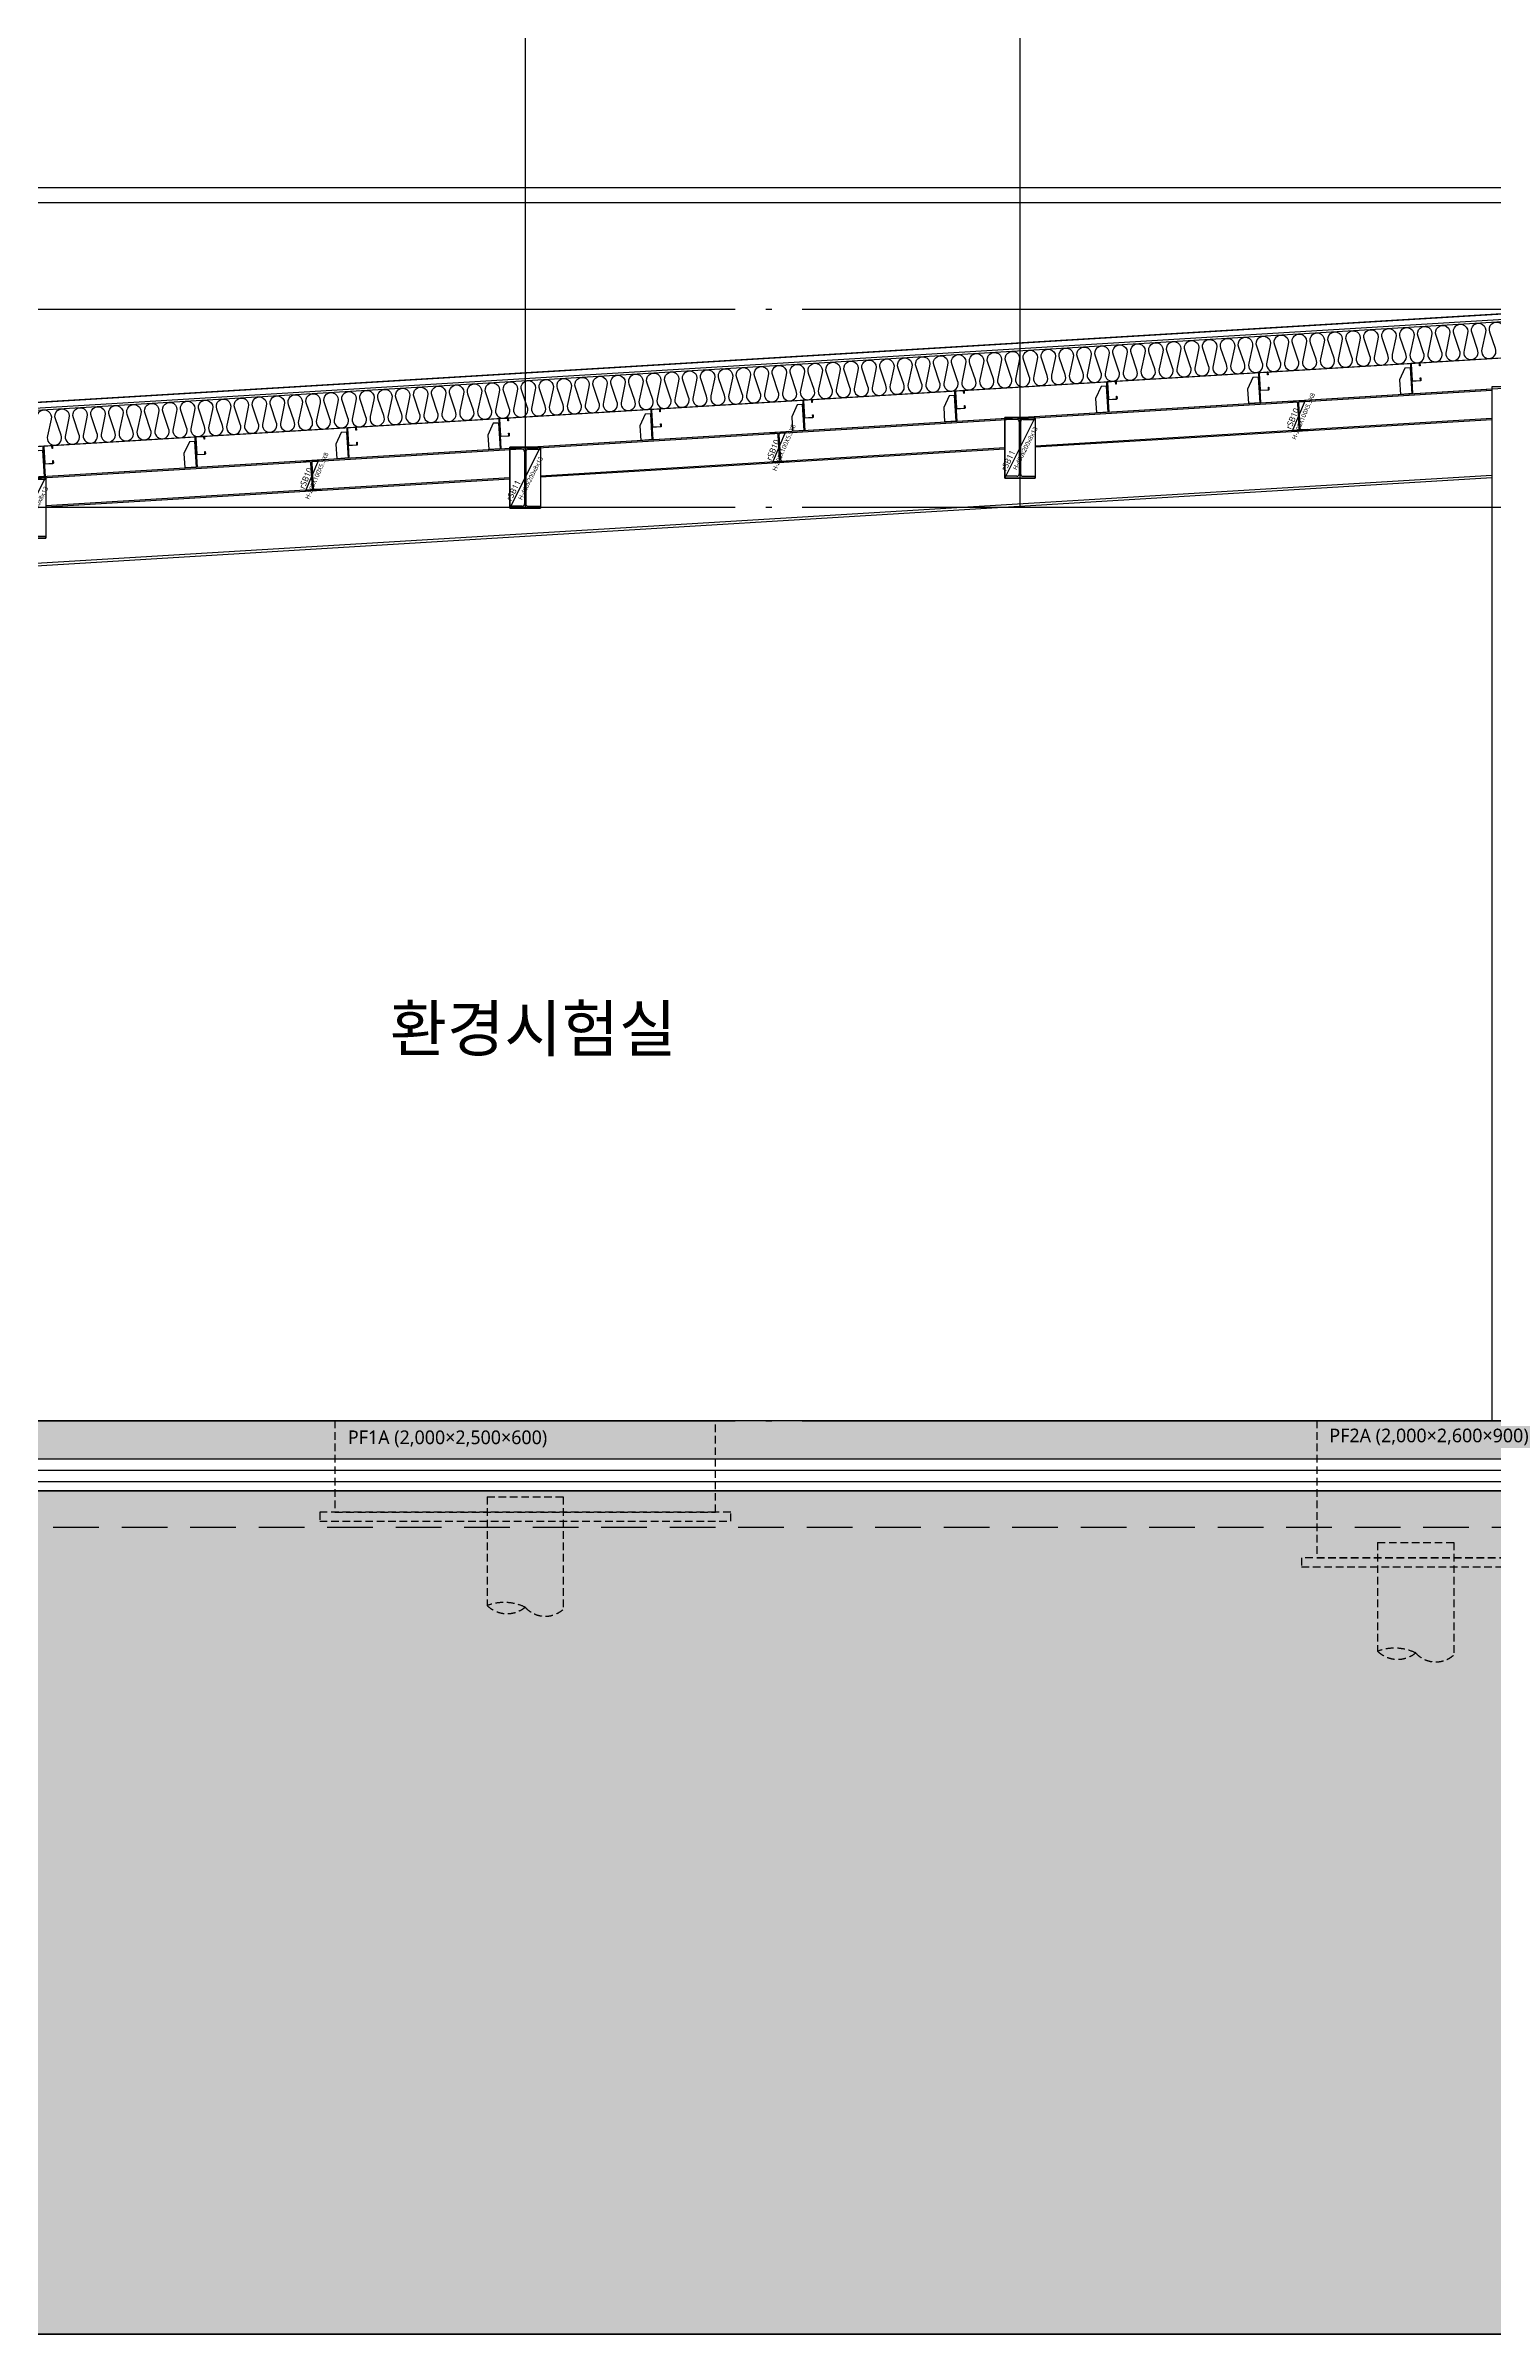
# Model space of a CAD drawing. Header units: millimetres. Extents: x 0 to 672800, y 0 to 118800.
# Drawn here: x 59850 to 69360, y 20444 to 35474 of the extents above; entities that cross this region are included whole.
import ezdxf
from ezdxf.enums import TextEntityAlignment as Align

# ---------------------------------------------------------------- set-up
doc = ezdxf.new("R2010")
doc.units = ezdxf.units.MM
doc.header["$LTSCALE"] = 200
for name, pattern in [('CEN-GAUN', [32.2, 30, -1, 0.2, -1]), ('CONTINOUS', [0]), ('HID1-GAUN', [2.25, 1.5, -0.75]), ('HIDDEN', [0.375, 0.25, -0.125])]:
    doc.linetypes.add(name, pattern=pattern)
doc.layers.get('DEFPOINTS').update_dxf_attribs({"color": 137})
for name, color, linetype in [('0-S-col', 4, 'Continuous'), ('01단열재', 252, 'Continuous'), ('01외벽패널', 3, 'Continuous'), ('09GIRDER', 2, 'Continuous'), ('0파일', 251, 'HIDDEN'), ('5기초', 5, 'HIDDEN'), ('5기초버림콘크리트', 251, 'HIDDEN'), ('5버림콘크리트', 5, 'CONTINOUS'), ('8ELE', 8, 'Continuous'), ('A-CON', 2, 'Continuous'), ('A-ELE-9', 9, 'Continuous'), ('A-STL4', 4, 'Continuous'), ('CEN', 1, 'CEN-GAUN'), ('ELE-6', 6, 'Continuous'), ('ELE-8', 8, 'Continuous'), ('FUR', 8, 'HIDDEN'), ('HAT-254', 254, 'Continuous'), ('Insul', 252, 'Continuous'), ('PANEL', 6, 'Continuous'), ('S-253', 252, 'Continuous'), ('SOL-253', 253, 'Continuous'), ('STEEL-E', 6, 'Continuous'), ('SYP_INSUL', 252, 'Continuous')]:
    doc.layers.add(name, color=color, linetype=linetype)
doc.layers.add('Defpoint', color=125, linetype='Continuous', plot=False)
doc.layers.add('TXT-1', color=137, linetype='Continuous', plot=False)
doc.styles.add('스타일1', font='malgun.ttf')
doc.linetypes.add('INSUL50', pattern='A,0.00254,-2.54,[134,ltypeshp.shx,S=6.25,R=0,X=-2.54,Y=0],-19.92,[134,ltypeshp.shx,S=6.25,R=180,X=2.54,Y=0],-2.54', length=25.00254)

# ---------------------------------------------------------------- blocks, each defined once
blk = doc.blocks.new('PURLIN-120x60')
at = {"layer": 'A-ELE-9', "linetype": 'ByBlock'}
for p, q in [((-40, 170), (-80, 95)), ((-6, 170), (-40, 170)), ((-6, 170), (-6, 0)), ((0, 170), (0, 0)), ((-80, 95), (-80, 0)), ((0, 0), (-80, 0))]:
    blk.add_line(p, q, dxfattribs=at)
at = {"layer": 'A-ELE-9'}
blk.add_line((0, 170), (-6, 170), dxfattribs=at)
at = {"layer": 'A-STL4'}
blk.add_lwpolyline([(57, 100), (60, 100), (60, 85, -0.414214), (55, 80), (5, 80, -0.414214), (0, 85), (0, 195, -0.414214), (5, 200), (55, 200, -0.414214), (60, 195), (60, 180), (57, 180), (57, 194, 0.414214), (54, 197), (6, 197, 0.414214), (3, 194), (3, 86, 0.414214), (6, 83), (54, 83, 0.414214), (57, 86)], format="xyb", close=True, dxfattribs=at)
blk = doc.blocks.new('stud-12')
at = {"layer": 'ELE-8'}
for p, q in [((29754, 200), (14795, 200)), ((29647, 0), (14807, 0))]:
    blk.add_line(p, q, dxfattribs=at)
at = {"rotation": 359.9999999996471}
for p, xscale in [((15000, 0), -0.9999999999999999), ((16000, 0), -0.9999999999999999), ((17000, 0), -0.9999999999999999), ((18000, 0), -0.9999999999999999), ((19000, 0), -0.9999999999999999), ((20000, 0), -0.9999999999999999), ((21000, 0), -0.9999999999999999), ((22000, 0), -0.9999999999999999), ((23000, 0), -0.9999999999999999), ((24000, 0), -0.9999999999999999), ((25000, 0), -0.9999999999999999), ((26000, 0), -0.9999999999999999), ((27000, 0), -0.9999999999999999), ((28000, 0), -0.9999999999999999), ((29000, 0), -0.9999999999999999), ((29693, 0), -1)]:
    blk.add_blockref('PURLIN-120x60', p, dxfattribs=dict(at, xscale=xscale))
blk = doc.blocks.new('*U463')
for p, q in [((80, 387), (0, 387)), ((96, 371), (96, 29)), ((104, 371), (104, 29)), ((120, 387), (200, 387)), ((80, 13), (0, 13)), ((120, 13), (200, 13))]:
    blk.add_line(p, q)
for points in [[(200, 387), (200, 400), (0, 400), (0, 387)], [(0, 13), (0, 0), (200, 0), (200, 13)]]:
    blk.add_lwpolyline(points)
for centre, start, end in [((80, 371), 0, 90), ((120, 371), 90, 180), ((80, 29), 270, 0), ((120, 29), 180, 270)]:
    blk.add_arc(centre, 16, start, end)
blk = doc.blocks.new('SG-rSB11')
at = {"layer": 'DEFPOINTS'}
blk.add_line((-100, -400), (100, 0), dxfattribs=at)
blk.add_lwpolyline([(-100, 0), (100, 0), (100, -400), (-100, -400)], close=True, dxfattribs=at)
at = {"layer": '09GIRDER'}
blk.add_blockref('*U463', (-100, -400), dxfattribs=at)
at = {"layer": 'DEFPOINTS', "style": '스타일1'}
for s, height, p in [('H-400x200x8x13', 30, (35, -203)), ('rSB11', 40, (-77, -283, 0))]:
    blk.add_text(s, height=height, rotation=63.3193, dxfattribs=at).set_placement(p, align=Align.MIDDLE_CENTER)
blk = doc.blocks.new('pile(500)-section')
at = {"layer": '0파일'}
for p, q in [((-250, 0), (-250, -714)), ((-250, 0), (250, 0)), ((250, 0), (250, -739))]:
    blk.add_line(p, q, dxfattribs=at)
for points in [[(-250, -714, -0.201908), (0, -725, 0.417045), (250, -739)], [(-250, -714, 0.379922), (0, -725)]]:
    blk.add_lwpolyline(points, format="xyb", dxfattribs=at)
blk = doc.blocks.new('S-PF1A-S2')
at = {"layer": '5기초'}
blk.add_lwpolyline([(-1250, 0), (-1250, -600), (1250, -600), (1250, 0)], close=True, dxfattribs=at)
at = {"layer": '5기초버림콘크리트'}
blk.add_lwpolyline([(1250, -600), (-1350, -600), (-1350, -660), (1350, -660), (1350, -600), (1250, -600)], dxfattribs=at)
at = {"layer": '0파일'}
blk.add_blockref('pile(500)-section', (0, -500), dxfattribs=at)
at = {"layer": 'DEFPOINTS', "style": '스타일1'}
blk.add_text('PF1A (2,000×2,500×600)', height=90, dxfattribs=at).set_placement((-510, -109), align=Align.MIDDLE_CENTER)
blk = doc.blocks.new('S-PF2A-S2')
at = {"layer": '5기초'}
blk.add_lwpolyline([(-1300, -900), (1300, -900), (1300, 0), (-1300, 0)], close=True, dxfattribs=at)
at = {"layer": '5기초버림콘크리트'}
blk.add_lwpolyline([(1300, -900), (-1400, -900), (-1400, -960), (1400, -960), (1400, -900), (1300, -900)], dxfattribs=at)
at = {"layer": '0파일'}
for p in [(-650, -800), (650, -800)]:
    blk.add_blockref('pile(500)-section', p, dxfattribs=at)
at = {"layer": 'DEFPOINTS', "style": '스타일1'}
blk.add_text('PF2A (2,000×2,600×900)', height=90, dxfattribs=at).set_placement((-1217, -97), align=Align.MIDDLE_LEFT)

msp = doc.modelspace()

# ---------------------------------------------------------------- hatches: boundary and pattern name
at = {"layer": 'HAT-254'}
h = msp.add_hatch(color=256, dxfattribs=at)
h.dxf.hatch_style = 1
h.paths.add_polyline_path([(99800, 26193.6), (99800, 26443.6), (56065, 26443.6), (56065, 26193.6), (56200, 26193.6), (56200, 25743.6), (56600, 25743.6), (56600, 26193.6), (99400, 26193.6), (99400, 25743.6), (99800, 25743.6)])
at = {"layer": 'SOL-253'}
h = msp.add_hatch(color=256, dxfattribs=at)
h.dxf.hatch_style = 1
h.paths.add_polyline_path([(110500, 26243.6), (100500, 26243.6), (100500, 25543.6), (100550, 25543.6), (100550, 25393.6), (99750, 25393.4), (99750, 25533.6), (99250, 25533.6), (99150, 25533.6), (99150, 25593.6), (99250, 25593.6), (99250, 25983.6), (56750, 25983.6), (56750, 25593.6), (56850, 25593.6), (56850, 25533.6), (56250, 25533.6), (56250, 25493.6), (55450, 25493.6), (55450, 25643.6), (55500, 25643.6), (55500, 26343.6), (53265, 26343.6), (53265, 26093.6), (53315, 26093.6), (53315, 25843.6), (53015, 25843.6), (53015, 26093.6), (53065, 26093.6), (53065, 26243.6), (45500, 26243.6), (45500, 20443.6), (110500, 20443.6)])

# ---------------------------------------------------------------- linework, layer by layer
at = {"layer": '0-S-col', "color": 8}
for p, q in [((56595.9, 32441.4), (69350, 33212.6)), ((66350, 32846.9), (69350, 33028.3)), ((66350, 32838.9), (69350, 33020.2)), ((63100, 32650.4), (66150, 32834.8)), ((63100, 32642.3), (66150, 32826.8)), ((56650, 31886.7), (69350, 32654.6)), ((59850.9, 32445.9), (62900, 32630.2)), ((59851.1, 32453.9), (62900, 32638.3))]:
    msp.add_line(p, q, dxfattribs=at)
msp.add_lwpolyline([(69350, 26443.6), (69650, 26443.6), (69650, 33233.6), (69350, 33233.6)], close=True, dxfattribs=at)
at = {"layer": '01단열재', "linetype": 'INSUL50', "ltscale": 0.015}
msp.add_lwpolyline([(56600, 26118.6), (99400, 26118.6)], dxfattribs=at)
at = {"layer": '01외벽패널'}
msp.add_lwpolyline([(78000, 34180.4), (57071.1, 32915), (57085.3, 32679.4), (78000, 33944)], dxfattribs=at)
at = {"layer": '5버림콘크리트'}
msp.add_lwpolyline([(99250, 25983.6), (56750, 25983.6), (56750, 26043.6), (99249.5, 26043.6), (99249.5, 25983.6)], dxfattribs=at)
at = {"layer": '8ELE'}
for p, q in [((56035, 34543.6), (99965, 34543.6)), ((56580, 34443.6), (99355, 34443.6))]:
    msp.add_line(p, q, dxfattribs=at)
at = {"layer": 'A-CON'}
msp.add_lwpolyline([(99800, 26193.6), (99800, 26443.6), (56065, 26443.6), (56065, 26193.6), (56200, 26193.6), (56200, 25743.6), (56600, 25743.6), (56600, 26193.6), (99400, 26193.6), (99400, 25743.6), (99800, 25743.6), (99800, 26193.6)], close=True, dxfattribs=at)
at = {"layer": 'CEN'}
for p, q in [((45500, 34543.6), (110500, 34543.6)), ((45500, 33743.6), (110500, 33743.6)), ((45500, 32443.6), (110500, 32443.6)), ((45500, 26443.6), (110500, 26443.6))]:
    msp.add_line(p, q, dxfattribs=at)
at = {"layer": 'Defpoint'}
for p, q in [((63000, 40443.6), (63000, 32443.6)), ((66250, 40443.6), (66250, 32443.6))]:
    msp.add_line(p, q, dxfattribs=at)
at = {"layer": 'DEFPOINTS'}
for p, q in [((68038.5, 32941), (68126.3, 33146.6)), ((64625.5, 32734.6), (64713.2, 32940.3)), ((61556.6, 32549), (61644.4, 32754.7))]:
    msp.add_line(p, q, dxfattribs=at)
msp.add_lwpolyline([(45500, 40443.6), (45500, 20443.6), (110500, 20443.6), (110500, 40443.6)], close=True, dxfattribs=at)
for points in [[(68038.5, 32941), (68038, 32948.9), (68074.2, 32951.1, 0.4142136), (68084.5, 32962.8), (68074.8, 33124.5, 0.4142136), (68063.1, 33134.8), (68026.9, 33132.6), (68026.5, 33140.6), (68126.3, 33146.6), (68126.8, 33138.6), (68090.6, 33136.4, 0.4142136), (68080.3, 33124.8), (68090, 32963.1, 0.4142136), (68101.7, 32952.8), (68137.9, 32955), (68138.3, 32947)], [(64625.5, 32734.6), (64625, 32742.6), (64661.2, 32744.8, 0.4142136), (64671.5, 32756.4), (64661.7, 32918.1, 0.4142136), (64650.1, 32928.4), (64613.9, 32926.2), (64613.4, 32934.2), (64713.2, 32940.3), (64713.7, 32932.3), (64677.5, 32930.1, 0.4142136), (64667.2, 32918.4), (64677, 32756.7, 0.4142136), (64688.6, 32746.4), (64724.8, 32748.6), (64725.3, 32740.6)], [(61556.6, 32549), (61556.1, 32557), (61592.3, 32559.2, 0.4142136), (61602.6, 32570.8), (61592.8, 32732.5, 0.4142136), (61581.2, 32742.9), (61545, 32740.7), (61544.5, 32748.7), (61644.4, 32754.7), (61644.8, 32746.7), (61608.6, 32744.5, 0.4142136), (61598.3, 32732.9), (61608.1, 32571.2, 0.4142136), (61619.8, 32560.9), (61655.9, 32563), (61656.4, 32555.1)]]:
    msp.add_lwpolyline(points, format="xyb", close=True, dxfattribs=at)
at = {"layer": 'ELE-6'}
msp.add_lwpolyline([(78000, 34194.5), (56918.4, 32919.8), (56916.1, 32959.7), (78000, 34234.5)], dxfattribs=at)
at = {"layer": 'FUR', "linetype": 'HID1-GAUN'}
msp.add_line((56750, 25743.6), (99400, 25743.6), dxfattribs=at)
at = {"layer": 'Insul'}
msp.add_lwpolyline([(59797.2, 33015.7, -1.4491979), (59885.3, 33021.1), (59862.6, 32911.4, 0.5248557), (59910.5, 32850.2, 0.5248557), (59950.7, 32916.7), (59915, 33022.8, -1.4491979), (60003.1, 33028.2), (59980.4, 32918.5, 0.5248557), (60028.3, 32857.3, 0.5248557), (60068.5, 32923.8), (60032.8, 33030, -1.4491979), (60120.9, 33035.3), (60098.2, 32925.6, 0.5248557), (60146.1, 32864.5, 0.5248557), (60186.3, 32931), (60150.5, 33037.1, -1.4491979), (60238.7, 33042.4), (60216, 32932.8, 0.5248557), (60263.9, 32871.6, 0.5248557), (60304.1, 32938.1), (60268.3, 33044.2, -1.4491979), (60356.4, 33049.5), (60333.7, 32939.9, 0.5248557), (60381.7, 32878.7, 0.5248557), (60421.9, 32945.2), (60386.1, 33051.3, -1.4491979), (60474.2, 33056.7), (60451.5, 32947, 0.5248557), (60499.4, 32885.8, 0.5248557), (60539.6, 32952.3), (60503.9, 33058.5, -1.4491979), (60592, 33063.8), (60569.3, 32954.1, 0.5248557), (60617.2, 32893, 0.5248557), (60657.4, 32959.5), (60621.7, 33065.6, -1.4491979), (60709.8, 33070.9), (60687.1, 32961.2, 0.5248557), (60735, 32900.1, 0.5248557), (60775.2, 32966.6), (60739.5, 33072.7, -1.4491979), (60827.6, 33078), (60804.9, 32968.4, 0.5248557), (60852.8, 32907.2, 0.5248557), (60893, 32973.7), (60857.3, 33079.8, -1.4491979), (60945.4, 33085.1), (60922.7, 32975.5, 0.5248557), (60970.6, 32914.3, 0.5248557), (61010.8, 32980.8), (60975, 33086.9, -1.4491979), (61063.1, 33092.3), (61040.5, 32982.6, 0.5248557), (61088.4, 32921.4, 0.5248557), (61128.6, 32987.9), (61092.8, 33094.1, -1.4491979), (61180.9, 33099.4), (61158.2, 32989.7, 0.5248557), (61206.2, 32928.6, 0.5248557), (61246.3, 32995.1), (61210.6, 33101.2, -1.4491979), (61298.7, 33106.5), (61276, 32996.9, 0.5248557), (61323.9, 32935.7, 0.5248557), (61364.1, 33002.2), (61328.4, 33108.3, -1.4491979), (61416.5, 33113.6), (61393.8, 33004, 0.5248557), (61441.7, 32942.8, 0.5248557), (61481.9, 33009.3), (61446.2, 33115.4, -1.4491979), (61534.3, 33120.8), (61511.6, 33011.1, 0.5248557), (61559.5, 32949.9, 0.5248557), (61599.7, 33016.4), (61564, 33122.6, -1.4491979), (61652.1, 33127.9), (61629.4, 33018.2, 0.5248557), (61677.3, 32957, 0.5248557), (61717.5, 33023.6), (61681.8, 33129.7, -1.4491979), (61769.9, 33135), (61747.2, 33025.3, 0.5248557), (61795.1, 32964.2, 0.5248557), (61835.3, 33030.7), (61799.5, 33136.8, -1.4491979), (61887.6, 33142.1), (61865, 33032.5, 0.5248557), (61912.9, 32971.3, 0.5248557), (61953.1, 33037.8), (61917.3, 33143.9, -1.4491979), (62005.4, 33149.2), (61982.7, 33039.6, 0.5248557), (62030.6, 32978.4, 0.5248557), (62070.8, 33044.9), (62035.1, 33151, -1.4491979), (62123.2, 33156.4), (62100.5, 33046.7, 0.5248557), (62148.4, 32985.5, 0.5248557), (62188.6, 33052), (62152.9, 33158.2, -1.4491979), (62241, 33163.5), (62218.3, 33053.8, 0.5248557), (62266.2, 32992.7, 0.5248557), (62306.4, 33059.2), (62270.7, 33165.3, -1.4491979), (62358.8, 33170.6), (62336.1, 33061, 0.5248557), (62384, 32999.8, 0.5248557), (62424.2, 33066.3), (62388.5, 33172.4, -1.4491979), (62476.6, 33177.7), (62453.9, 33068.1, 0.5248557), (62501.8, 33006.9, 0.5248557), (62542, 33073.4), (62506.2, 33179.5, -1.4491979), (62594.3, 33184.9), (62571.7, 33075.2, 0.5248557), (62619.6, 33014, 0.5248557), (62659.8, 33080.5), (62624, 33186.7, -1.4491979), (62712.1, 33192), (62689.4, 33082.3, 0.5248557), (62737.4, 33021.1, 0.5248557), (62777.5, 33087.6), (62741.8, 33193.8, -1.4491979), (62829.9, 33199.1), (62807.2, 33089.4, 0.5248557), (62855.1, 33028.3, 0.5248557), (62895.3, 33094.8), (62859.6, 33200.9, -1.4491979), (62947.7, 33206.2), (62925, 33096.6, 0.5248557), (62972.9, 33035.4, 0.5248557), (63013.1, 33101.9), (62977.4, 33208, -1.4491979), (63065.5, 33213.3), (63042.8, 33103.7, 0.5248557), (63090.7, 33042.5, 0.5248557), (63130.9, 33109), (63095.2, 33215.1, -1.4491979), (63183.3, 33220.5), (63160.6, 33110.8, 0.5248557), (63208.5, 33049.6, 0.5248557), (63248.7, 33116.1), (63213, 33222.3, -1.4491979), (63301.1, 33227.6), (63278.4, 33117.9, 0.5248557), (63326.3, 33056.8, 0.5248557), (63366.5, 33123.3), (63330.7, 33229.4, -1.4491979), (63418.8, 33234.7), (63396.2, 33125.1, 0.5248557), (63444.1, 33063.9, 0.5248557), (63484.3, 33130.4), (63448.5, 33236.5, -1.4491979), (63536.6, 33241.8), (63513.9, 33132.2, 0.5248557), (63561.9, 33071, 0.5248557), (63602, 33137.5), (63566.3, 33243.6, -1.4491979), (63654.4, 33249), (63631.7, 33139.3, 0.5248557), (63679.6, 33078.1, 0.5248557), (63719.8, 33144.6), (63684.1, 33250.7, -1.4491979), (63772.2, 33256.1), (63749.5, 33146.4, 0.5248557), (63797.4, 33085.2, 0.5248557), (63837.6, 33151.7), (63801.9, 33257.9, -1.4491979), (63890, 33263.2), (63867.3, 33153.5, 0.5248557), (63915.2, 33092.4, 0.5248557), (63955.4, 33158.9), (63919.7, 33265, -1.4491979), (64007.8, 33270.3), (63985.1, 33160.7, 0.5248557), (64033, 33099.5, 0.5248557), (64073.2, 33166), (64037.4, 33272.1, -1.4491979), (64125.6, 33277.4), (64102.9, 33167.8, 0.5248557), (64150.8, 33106.6, 0.5248557), (64191, 33173.1), (64155.2, 33279.2, -1.4491979), (64243.3, 33284.6), (64220.6, 33174.9, 0.5248557), (64268.6, 33113.7, 0.5248557), (64308.8, 33180.2), (64273, 33286.4, -1.4491979), (64361.1, 33291.7), (64338.4, 33182, 0.5248557), (64386.3, 33120.9, 0.5248557), (64426.5, 33187.4), (64390.8, 33293.5, -1.4491979), (64478.9, 33298.8), (64456.2, 33189.1, 0.5248557), (64504.1, 33128, 0.5248557), (64544.3, 33194.5), (64508.6, 33300.6, -1.4491979), (64596.7, 33305.9), (64574, 33196.3, 0.5248557), (64621.9, 33135.1, 0.5248557), (64662.1, 33201.6), (64626.4, 33307.7, -1.4491979), (64714.5, 33313), (64691.8, 33203.4, 0.5248557), (64739.7, 33142.2, 0.5248557), (64779.9, 33208.7), (64744.2, 33314.8, -1.4491979), (64832.3, 33320.2), (64809.6, 33210.5, 0.5248557), (64857.5, 33149.3, 0.5248557), (64897.7, 33215.8), (64861.9, 33322, -1.4491979), (64950, 33327.3), (64927.4, 33217.6, 0.5248557), (64975.3, 33156.5, 0.5248557), (65015.5, 33223), (64979.7, 33329.1, -1.4491979), (65067.8, 33334.4), (65045.1, 33224.8, 0.5248557), (65093.1, 33163.6, 0.5248557), (65133.2, 33230.1), (65097.5, 33336.2, -1.4491979), (65185.6, 33341.5), (65162.9, 33231.9, 0.5248557), (65210.8, 33170.7, 0.5248557), (65251, 33237.2), (65215.3, 33343.3, -1.4491979), (65303.4, 33348.7), (65280.7, 33239, 0.5248557), (65328.6, 33177.8, 0.5248557), (65368.8, 33244.3), (65333.1, 33350.5, -1.4491979), (65421.2, 33355.8), (65398.5, 33246.1, 0.5248557), (65446.4, 33184.9, 0.5248557), (65486.6, 33251.5), (65450.9, 33357.6, -1.4491979), (65539, 33362.9), (65516.3, 33253.2, 0.5248557), (65564.2, 33192.1, 0.5248557), (65604.4, 33258.6), (65568.7, 33364.7, -1.4491979), (65656.8, 33370), (65634.1, 33260.4, 0.5248557), (65682, 33199.2, 0.5248557), (65722.2, 33265.7), (65686.4, 33371.8, -1.4491979), (65774.5, 33377.1), (65751.9, 33267.5, 0.5248557), (65799.8, 33206.3, 0.5248557), (65840, 33272.8), (65804.2, 33378.9, -1.4491979), (65892.3, 33384.3), (65869.6, 33274.6, 0.5248557), (65917.5, 33213.4, 0.5248557), (65957.7, 33279.9), (65922, 33386.1, -1.4491979), (66010.1, 33391.4), (65987.4, 33281.7, 0.5248557), (66035.3, 33220.6, 0.5248557), (66075.5, 33287.1), (66039.8, 33393.2, -1.4491979), (66127.9, 33398.5), (66105.2, 33288.9, 0.5248557), (66153.1, 33227.7, 0.5248557), (66193.3, 33294.2), (66157.6, 33400.3, -1.4491979), (66245.7, 33405.6), (66223, 33296, 0.5248557), (66270.9, 33234.8, 0.5248557), (66311.1, 33301.3), (66275.4, 33407.4, -1.4491979), (66363.5, 33412.8), (66340.8, 33303.1, 0.5248557), (66388.7, 33241.9, 0.5248557), (66428.9, 33308.4), (66393.1, 33414.6, -1.4491979), (66481.2, 33419.9), (66458.6, 33310.2, 0.5248557), (66506.5, 33249, 0.5248557), (66546.7, 33315.5), (66510.9, 33421.7, -1.4491979), (66599, 33427), (66576.3, 33317.3, 0.5248557), (66624.3, 33256.2, 0.5248557), (66664.5, 33322.7), (66628.7, 33428.8, -1.4491979), (66716.8, 33434.1), (66694.1, 33324.5, 0.5248557), (66742, 33263.3, 0.5248557), (66782.2, 33329.8), (66746.5, 33435.9, -1.4491979), (66834.6, 33441.2), (66811.9, 33331.6, 0.5248557), (66859.8, 33270.4, 0.5248557), (66900, 33336.9), (66864.3, 33443, -1.4491979), (66952.4, 33448.4), (66929.7, 33338.7, 0.5248557), (66977.6, 33277.5, 0.5248557), (67017.8, 33344), (66982.1, 33450.2, -1.4491979), (67070.2, 33455.5), (67047.5, 33345.8, 0.5248557), (67095.4, 33284.7, 0.5248557), (67135.6, 33351.2), (67099.9, 33457.3, -1.4491979), (67188, 33462.6), (67165.3, 33353, 0.5248557), (67213.2, 33291.8, 0.5248557), (67253.4, 33358.3), (67217.6, 33464.4, -1.4491979), (67305.7, 33469.7), (67283.1, 33360.1, 0.5248557), (67331, 33298.9, 0.5248557), (67371.2, 33365.4), (67335.4, 33471.5, -1.4491979), (67423.5, 33476.9), (67400.8, 33367.2, 0.5248557), (67448.8, 33306, 0.5248557), (67488.9, 33372.5), (67453.2, 33478.6, -1.4491979), (67541.3, 33484), (67518.6, 33374.3, 0.5248557), (67566.5, 33313.1, 0.5248557), (67606.7, 33379.6), (67571, 33485.8, -1.4491979), (67659.1, 33491.1), (67636.4, 33381.4, 0.5248557), (67684.3, 33320.3, 0.5248557), (67724.5, 33386.8), (67688.8, 33492.9, -1.4491979), (67776.9, 33498.2), (67754.2, 33388.6, 0.5248557), (67802.1, 33327.4, 0.5248557), (67842.3, 33393.9), (67806.6, 33500, -1.4491979), (67894.7, 33505.3), (67872, 33395.7, 0.5248557), (67919.9, 33334.5, 0.5248557), (67960.1, 33401), (67924.3, 33507.1, -1.4491979), (68012.5, 33512.5), (67989.8, 33402.8, 0.5248557), (68037.7, 33341.6, 0.5248557), (68077.9, 33408.1), (68042.1, 33514.3, -1.4491979), (68130.2, 33519.6), (68107.6, 33409.9, 0.5248557), (68155.5, 33348.8, 0.5248557), (68195.7, 33415.3), (68159.9, 33521.4, -1.4491979), (68248, 33526.7), (68225.3, 33417, 0.5248557), (68273.2, 33355.9, 0.5248557), (68313.4, 33422.4), (68277.7, 33528.5, -1.4491979), (68365.8, 33533.8), (68343.1, 33424.2, 0.5248557), (68391, 33363, 0.5248557), (68431.2, 33429.5), (68395.5, 33535.6, -1.4491979), (68483.6, 33541), (68460.9, 33431.3, 0.5248557), (68508.8, 33370.1, 0.5248557), (68549, 33436.6), (68513.3, 33542.7, -1.4491979), (68601.4, 33548.1), (68578.7, 33438.4, 0.5248557), (68626.6, 33377.2, 0.5248557), (68666.8, 33443.7), (68631.1, 33549.9, -1.4491979), (68719.2, 33555.2), (68696.5, 33445.5, 0.5248557), (68744.4, 33384.4, 0.5248557), (68784.6, 33450.9), (68748.8, 33557, -1.4491979), (68836.9, 33562.3), (68814.3, 33452.7, 0.5248557), (68862.2, 33391.5, 0.5248557), (68902.4, 33458), (68866.6, 33564.1, -1.4491979), (68954.7, 33569.4), (68932, 33459.8, 0.5248557), (68980, 33398.6, 0.5248557), (69020.1, 33465.1), (68984.4, 33571.2, -1.4491979), (69072.5, 33576.6), (69049.8, 33466.9, 0.5248557), (69097.7, 33405.7, 0.5248557), (69137.9, 33472.2), (69102.2, 33578.4, -1.4491979), (69190.3, 33583.7), (69167.6, 33474, 0.5248557), (69215.5, 33412.8, 0.5248557), (69255.7, 33479.4), (69220, 33585.5, -1.4491979), (69308.1, 33590.8), (69285.4, 33481.1, 0.5248557), (69333.3, 33420, 0.5248557), (69373.5, 33486.5), (69337.8, 33592.6, -1.4491979), (69425.9, 33597.9)], format="xyb", dxfattribs=at)
at = {"layer": 'S-253'}
for p, q in [((66150, 33033.6), (66150, 32637.2)), ((66350, 33033.6), (66350, 32637.2)), ((62900, 32833.6), (62900, 32440.7)), ((63100, 32833.6), (63100, 32440.7))]:
    msp.add_line(p, q, dxfattribs=at)
at = {"layer": 'SOL-253'}
msp.add_lwpolyline([(110500, 20443.6), (45500, 20443.6), (45500, 26243.6), (53065, 26243.6), (53065, 26343.6), (56065, 26343.6), (56065, 26193.6), (56200, 26193.6), (56200, 25593.6), (56100, 25593.6), (56100, 25533.6), (56850, 25533.6), (56850, 25593.6), (56750, 25593.6), (56750, 25983.6), (99250, 25983.6)], dxfattribs=at)
at = {"layer": 'STEEL-E'}
for p, q in [((56500, 32443.6), (69350, 33220.6)), ((56650, 31869.6), (69350, 32637.6))]:
    msp.add_line(p, q, dxfattribs=at)
at = {"layer": 'SYP_INSUL'}
msp.add_line((56916.3, 32956.7), (78000, 34231.5), dxfattribs=at)

# ---------------------------------------------------------------- block references
at = {"layer": 'PANEL', "xscale": -1, "rotation": 3.460183228986189}
msp.add_blockref('stud-12', (86796.8, 34275.5), dxfattribs=at)
at = {"layer": 'S-253'}
for name, p in [('SG-rSB11', (66250, 33033.2)), ('SG-rSB11', (63000, 32836.7)), ('SG-rSB11', (59750, 32640.1)), ('S-PF1A-S2', (63000, 26443.6)), ('S-PF2A-S2', (69500, 26443.6))]:
    msp.add_blockref(name, p, dxfattribs=at)

# ---------------------------------------------------------------- texts
at = {"layer": 'DEFPOINTS', "style": '스타일1'}
for s, height, p in [('rSB10', 40, (68040.4, 33025.5, 0)), ('H-200X100X5.5X8', 30, (68112.8, 33041.3)), ('H-200X100X5.5X8', 30, (64699.8, 32834.9)), ('H-200X100X5.5X8', 30, (61630.9, 32649.3)), ('rSB10', 40, (64627.4, 32819.1, 0)), ('rSB10', 40, (61558.5, 32633.6, 0))]:
    msp.add_text(s, height=height, rotation=66.89513, dxfattribs=at).set_placement(p, align=Align.MIDDLE_CENTER)
at = {"layer": 'TXT-1', "style": '스타일1'}
msp.add_text('환경시험실', height=300, dxfattribs=at).set_placement((63051.6, 29019.2), align=Align.MIDDLE_CENTER)

doc.saveas('drawing.dxf')
